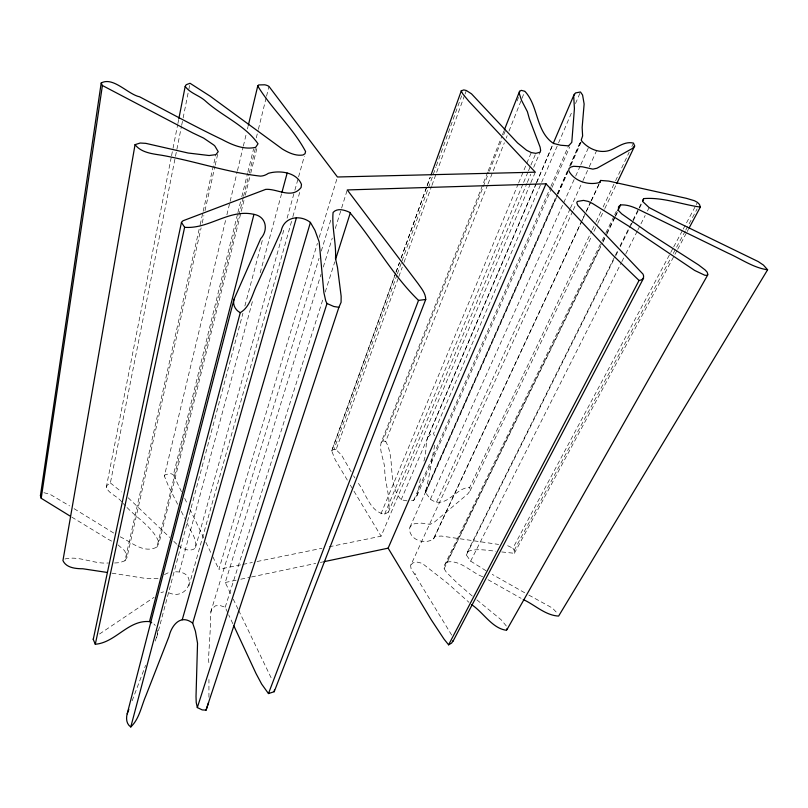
<?xml version="1.0" encoding="UTF-8"?>
<svg xmlns="http://www.w3.org/2000/svg" width="808" height="808" viewBox="0 0 808 808"><rect width="100%" height="100%" fill="white"/><g stroke="black" fill="none" stroke-linecap="round" stroke-linejoin="round"><path stroke-width="0.61" stroke-dasharray="4.04 3.03" d="M208.929 697.203L208.939 679.498M157.59 630.321L157.51 633.906L155.257 641.057M434.724 445.299C431.512 460.479 429.543 476.377 425.574 491.173L425.624 492.638L430.401 499.213C445.814 510.464 455.389 487.436 469.711 487.406L591.739 230.906M227.664 612.636L225.21 607.212L220.231 605.596L215.473 605.798L211.544 609.293L210.292 615.656L210.353 627.725L208.504 659.005L209.04 664.711M581.77 221.261L433.623 538.855C425.23 544.683 411.03 540.734 409.404 529.795L409.959 527.2L411.676 525.19L414.322 523.796L421.564 523.13L430.088 524.341L433.745 522.675L467.832 493.88L470.165 490.688L469.711 487.406M168.791 592.779C188.294 601.637 199.859 570.832 174.871 571.832M472.246 596.031L457.49 583.285L446.258 572.115L444.127 568.701L444.935 564.398L601.455 241.925M420.392 478.76L417.534 494.385L413.646 500.435L411.565 500.627M121.634 501.819C117.483 496.001 108.999 494.082 106.282 487.305L171.316 156.944M171.559 155.712L172.771 149.52M173.023 148.288L177.649 124.775M177.891 123.543L178.861 118.594M106.282 487.305L107.232 485.154L110.373 482.942L175.245 157.52M175.488 156.277L181.416 126.583M181.659 125.351L182.891 119.16M183.133 117.928L188.567 90.698M188.809 89.466L190.042 83.275M487.648 172.306L381.214 442.309C378.831 451.662 384.679 460.459 384.729 469.731C384.85 483.891 391.183 498.122 388.406 512.151L384.638 514.12C369.468 511.828 366.064 492.617 357.449 482.164M114.585 562.994L119.594 562.661L124.947 560.772L199.869 226.028M200.142 224.796L202.899 212.494M203.172 211.262L215.837 154.651M124.947 560.772L127.068 557.116L201.111 227.856M202.212 222.937L203.868 215.564M204.98 210.656L214.918 166.418M215.201 165.196L217.958 152.904M423.907 461.045C426.594 453.298 425.301 444.854 427.786 437.179L536.169 183.406M177.629 504.243L168.428 486.032L164.367 476.074L225.735 219.695M226.907 214.787L229.846 202.525M230.139 201.293L237.188 171.852M237.481 170.629L243.056 147.319M243.349 146.097L246.288 133.825M247.46 128.916L248.046 126.462M181.487 491.698L173.387 474.882L237.602 213.847M237.906 212.625L240.612 201.596M241.824 196.697L247.551 173.407M247.854 172.185L253.581 148.904M256.288 137.875L258.106 130.522M258.398 129.29L266.246 97.425M266.539 96.203L268.953 86.395M120.16 536.815C131.542 542.097 143.4 553.894 156.893 547.097L243.269 197.465M243.561 196.243L249.005 174.245M249.308 173.023L255.641 147.349M156.893 547.097L159.115 542.724L244.067 200.071M245.289 195.183L250.44 174.377M250.743 173.154L256.813 148.672M177.942 545.319C182.265 548.723 188.345 551.551 193.779 549.188L195.496 547.481C197.425 538.582 189.829 530.715 187.002 522.695M156.621 637.542L242.925 313.272M244.874 305.959L262.721 238.905M164.367 476.074L165.206 474.69L170.094 473.639A4.343 3.07 12 0 1 173.387 474.882M179.356 571.721L252.975 299.475M260.206 272.74L281.578 193.738M195.496 547.481L284.406 227.866M287.103 218.14L294.546 191.405M294.88 190.193L298.263 178.043M298.596 176.821L304.343 156.166M188.89 585.972L292.526 217.897M292.87 216.675L299.707 192.385M240.562 564.873L218.877 569.297L317.392 243.38M319.221 237.35L337.098 178.204M572.721 211.201L410.605 565.64L411.06 568.569L451.854 635.361M210.676 612.151L319.059 258.257M321.281 251.046L331.603 217.342M230.553 593.526L225.24 582.497L321.049 274.235M323.301 267.014L332.28 238.108M335.28 228.472L341.269 209.211M341.643 208.01L347.248 189.941M225.21 607.212L323.321 298M325.23 291.991L334.764 261.913M347.299 480.083L335.3 459.964L331.704 450.904L395.607 273.256M396.041 272.064L399.445 262.59M401.152 257.853L426.715 186.799M427.139 185.608L430.119 177.326M331.704 450.904L395.627 273.407M396.051 272.215L399.475 262.711M401.182 257.964L426.826 186.688M427.25 185.497L430.24 177.184M331.947 450.389L333.997 449.359L396.96 274.983M397.385 273.791L401.667 261.933M402.101 260.742L435.936 167.024M436.36 165.842L461.641 95.849M351.126 471.771L341.562 455.116L336.067 449.682L398.405 277.8M398.829 276.619L402.273 267.135M403.99 262.388L431.502 186.527M431.937 185.345L436.239 173.488M436.663 172.296L464.61 95.253M465.044 94.061L466.327 90.506M486.062 570.761L470.63 561.126L466.368 555.025L467.691 551.47L614.989 256.106M132.159 700.748L145.602 665.348M488.113 171.134L501.99 135.916M502.455 134.744L503.839 131.219M381.214 442.309L382.83 440.885L488.86 172.417M489.325 171.246L501.829 139.592M503.677 134.906L505.535 130.219M517.11 100.909L518.494 97.394M407.05 500.869L401.162 499.768C386.719 483.527 395.829 459.106 385.709 441.441L487.598 184.961M488.062 183.79L504.354 142.794M506.212 138.107L507.141 135.764M509 131.088L521.564 99.465M522.029 98.293L524.816 91.264M433.623 538.855L434.664 536.451L441.38 536.047L498.647 544.43M380.942 513.858L518.17 184.032M518.655 182.861L531.26 152.561M384.638 514.12L523.13 183.608M523.624 182.446L528.008 171.973M528.493 170.811L530.452 166.155M530.937 164.994L535.815 153.348M388.406 512.151L526.856 183.557M527.351 182.396L530.775 174.265M533.704 167.306L540.067 152.207M530.371 183.78L381.093 536.209L353.359 490.163M530.866 182.618L535.28 172.185M536.663 182.254L552.5 145.167M401.162 499.768L536.037 184.022M536.532 182.861L553.389 143.39M434.401 435.764L433.563 433.492L541.138 183.436M541.633 182.275L558.065 144.077M558.56 142.915L572.508 110.504M575.498 103.555L580.477 91.981M413.646 500.435L550.44 187.446M550.945 186.294L568.862 145.107M416.968 495.769L551.551 188.537M552.056 187.385L569.771 146.955M425.574 491.173L555.288 198.455M557.328 193.849L567.549 170.801M569.59 166.185L581.336 139.683M409.959 527.2L557.207 195.142M557.53 194.122L568.448 169.771M570.297 165.337L581.528 139.996M425.624 492.638L557.611 195.142M558.126 193.991L567.842 172.084M570.913 165.165L581.659 140.956M430.401 499.213L575.165 177.245M575.68 176.094L580.336 165.741M580.851 164.59L588.608 147.349M436.583 502.041L569.913 209.282M570.428 208.131L582.457 181.719M582.982 180.578L588.729 167.943M589.254 166.802L596.577 150.722M573.246 210.06L575.862 204.333M434.159 537.532L590.709 201.869M591.113 200.99L599.758 182.467M582.305 220.109L585.497 213.262M586.032 212.12L590.83 201.838M591.365 200.697L599.889 182.416M592.274 229.765L595.526 222.927M596.072 221.786L600.95 211.524M603.121 206.959L615.05 181.881M615.595 180.739L629.159 152.237M631.866 146.541L633.492 143.117M470.165 490.688L591.779 235.875M593.951 231.32L597.203 224.503M597.748 223.362L604.263 209.706M604.808 208.575L616.211 184.678M602.01 240.794L605.313 233.987M605.869 232.845L614.13 215.817M614.686 214.675L616.332 211.272M444.935 564.398L446.996 562.055L600.758 245.763M602.96 241.228L606.273 234.421M606.818 233.29L614.535 217.423M615.09 216.281L617.292 211.746M444.127 568.701L602.394 243.329M602.95 242.188L606.253 235.391M606.808 234.259L615.08 217.251M615.625 216.12L618.383 210.444M615.545 254.974L617.797 250.47M620.049 245.955L632.411 221.16M632.977 220.029L638.593 208.757M639.158 207.626L641.411 203.121M466.368 555.025L615.151 256.894M615.716 255.772L617.969 251.248M620.221 246.733L630.371 226.412M630.927 225.281L632.624 221.887M633.189 220.766L642.764 201.566M470.63 561.126L621.291 262.772M621.857 261.651L625.271 254.894M625.836 253.773L637.209 231.25M637.775 230.129L645.168 215.494M647.44 210.989L649.147 207.606M501.738 551.945L514.373 553.288L514.201 550.349L512.888 548.208L670.165 253.54M670.751 252.429L673.125 247.985M673.721 246.874L682.629 230.189M683.215 229.078L695.678 205.727M696.274 204.616L697.466 202.394M514.201 550.349L670.903 257.853M673.276 253.409L685.194 231.169M685.79 230.058L697.112 208.918M514.373 553.288L677.084 250.369M677.68 249.258L686.628 232.613M687.224 231.502L688.416 229.28M410.858 564.812L413.1 562.863L416.655 562.004L422.13 563.297L447.895 583.507L468.963 602.334M427.786 437.179L430.947 434.199L433.563 433.492M99.505 634.007L154.065 597.314M164.499 574.559L169.175 572.317M64.953 559.005C79.053 555.389 93.819 564.317 108.373 562.974M160.923 592.708L163.549 591.83M467.691 551.47C476.71 548.198 486.487 550.339 495.769 551.197M446.996 562.055C460.348 559.601 471.125 572.458 482.74 576.74M225.24 582.497L236.088 580.205M240.855 579.205L249.197 577.447M251.53 576.952L315.706 563.428M320.372 562.449L322.705 561.954M242.915 564.398L252.359 562.469M257.085 561.51L321.917 548.279M329.24 546.784L380.952 536.229M158.035 578.71L146.399 578.558L111.767 573.135M43.935 492.698L50.177 494.385L69.549 505.879M333.997 449.359L336.067 449.682M382.83 440.885L385.709 441.441M507.707 545.703L512.888 548.208M111.605 541.107L108.575 539.491A149.096 117.19 -0.5 0 0 105.373 537.552L71.447 516.898M528.836 595.092L552.389 608.02L557.51 613.444M524.685 592.769L492.254 574.387M488.042 579.72L521.089 598.324M113.675 533.038L71.619 507.161M110.373 482.942L121.533 491.921M118.089 544.966L124.078 550.187A12.524 9.464 7.9 0 1 124.927 551.298L127.068 557.116M476.932 599.92L501.202 619.817L506.939 626.735M127.018 507.525C137.936 518.877 153.177 527.553 159.115 542.724M128.179 497.779L169.72 537.461M173.831 541.39L177.124 544.531M123.169 503.455L125.482 505.899M153.944 624.008L155.237 625.483M414.948 573.448L415.817 574.862M353.621 475.912L354.894 477.993M350.329 485.113L352.753 489.143M181.295 511.403L184.911 518.534M184.719 498.415L187.749 504.687M189.769 508.878L203.778 537.946M205.888 542.34L211.252 553.47M212.868 556.813L218.877 569.297M233.249 599.132L238.138 609.272M238.683 610.414L271.084 677.73M232.835 623.705L228.674 614.837"/><path stroke-width="1.21" d="M616.746 183.547L634.664 146.006L633.492 143.117C624.412 140.844 617.16 147.925 609.08 150.581C598.981 153.49 588.214 148.753 581.659 140.956L581.336 139.683L582.619 135.986L582.144 127.462L584.134 104.01L582.578 95.031L580.477 91.981L575.488 92.95L573.69 95.768L574.417 108.636L571.791 142.339L568.62 145.874L560.722 145.238L553.389 143.39C535.421 131.229 538.673 105.888 524.816 91.264L521.271 90.355L519.574 91.304L519.322 93.617L521.574 100.434L527.392 111.676L529.442 118.998L540.108 147.127L540.643 150.51L540.067 152.207L535.815 153.348L531.26 152.561L526.594 150.258L517.554 142.905L471.508 93.849L466.327 90.506L463.782 89.92L461.227 90.87L462.721 93.839L468.913 101.323L535.28 172.185L337.461 176.992L268.953 86.395A5.636 2.535 16 0 0 264.681 84.8L258.661 84.931L257.742 85.991C271.69 109.06 292.94 127.644 305.576 151.51L305.02 153.732L303.03 154.995C295.698 156.197 288.517 152.752 282.396 149.056L210.09 96.132L190.042 83.275L186.224 84.699L185.194 86.416C190.244 93.526 199.909 95.506 206.08 101.586C222.705 116.392 245.046 125.28 258.025 143.784L255.641 147.349C243.683 149.995 232.371 144.965 222.079 139.521C194.122 126.159 166.963 111.221 139.552 96.778C128.018 94.395 113.14 76.356 101.202 82.992L40.44 495.567L41.218 498.284L70.397 516.251M233.916 625.958L256.025 673.529L261.661 684.093L268.458 693.557L274.205 691.719L274.397 689.992M101.202 82.992L102.404 85.507L188.395 130.664A203.626 108.575 10.7 0 1 192.698 132.906L203.555 138.057L213.706 144.955A16.645 8.221 14.3 0 1 214.918 146.097L218.231 151.682L215.837 154.651L209.09 155.52L188.102 153.015L145.763 143.349L140.168 143.026L135.047 144.662C141.168 152.672 152.399 153.803 161.691 155.257C194.799 161.055 227.038 172.427 260.469 176.124C263.347 176.033 266.004 174.952 268.357 173.336C279.568 170.034 296.688 172.185 301.475 184.416L301.081 187.527C291.668 199.515 277.316 188.446 265.711 189.375L183.002 220.776L181.467 222.382L184.618 227.3C208.797 229.361 229.401 208.605 253.954 214.362C266.589 216.605 268.408 230.3 260.711 238.653L234.037 299.223C232.431 304.616 235.33 310.191 240.259 312.666C250.369 306.828 252.268 293.829 257.227 284.194L281.134 231.169C283.79 216.988 299.778 214.14 310.413 222.422L314.979 230.401L319.18 241.946L323.856 292.446L325.776 301.031L327.008 303.495L333.775 306.484L338.895 307.303L341.087 302.313L341.148 296.243L337.491 267.458L335.492 258.499C336.381 243.117 331.674 227.543 333.098 212.423C337.411 207.707 344.602 209.999 349.632 212.342C373.67 240.41 391.739 274.407 418.524 300.394L425.725 299.475C425.705 293.233 421.21 288.193 417.857 283.315L347.248 189.941L546.016 183.82L612.484 254.793L639.047 280.457C642.703 280.265 644.734 277.417 643.057 274.175L577.861 205.434L576.76 202.747L577.377 201.455L583.507 200.394L588.254 201.414L592.617 203.545L630.23 227.099L694.688 270.458L704.859 275.265L707.333 275.316L707.848 274.427L707.151 272.134L705.192 269.993L698.637 264.974L648.279 232.674L621.655 213.817L618.383 210.444L618.544 206.727L620.595 204.949C630.765 204.212 639.805 210.454 648.774 214.393L728.21 253.207C741.168 258.924 753.329 267.812 767.6 269.781L558.611 616.08C545.299 615.393 534.957 604.889 523.231 599.526M41.218 498.284L102.404 85.507M208.565 702.627L206.05 710.151L202.202 709.899L197.324 707.566L196.213 702.405L196.021 696.385L197.536 643.239L195.435 631.26L192.688 623.16L310.413 222.422M135.047 144.662L62.943 560.59C66.256 567.923 75.72 568.731 82.8 568.761L107.323 572.468M234.037 299.223L127.189 713.848C125.917 718.464 126.391 724.12 130.785 726.958C139.451 718.766 141.319 706.131 145.945 695.567L169.034 636.371C171.639 625.23 180.719 613.737 192.688 623.16M178.861 118.594L185.194 86.416M151.732 622.806L149.51 621.605C128.209 619.685 115.595 642.663 95.293 644.249L93.253 639.391L181.467 222.382M95.293 644.249L184.618 227.3M248.349 125.24L257.742 85.991M149.51 621.605L253.954 214.362M130.785 726.958L240.259 312.666M281.901 192.526L287.163 173.074M546.016 183.82L388.133 548.167L431.23 619.746L444.006 639.077L448.612 644.814L451.662 643.057L453.147 640.512M182.254 619.736L296.455 217.635M93.253 639.391L93.516 638.492M689.012 228.169L700.334 207.09C681.457 204.464 662.873 197.031 643.653 198.606L642.764 201.566L649.147 207.606L678.094 222.604L758.227 261.58L763.429 265.075L767.6 269.781M335.532 259.509L350.419 212.585M197.324 707.566L327.008 303.495M471.508 604.596C483.204 612.151 492.133 628.493 506.454 630.27L507.091 628.543M206.05 710.151L338.895 307.303M431.098 174.811L461.439 90.476M40.44 495.567L40.733 494.769M127.189 713.848L128.856 709.464M268.458 693.557L418.524 300.394M274.205 691.719L425.725 299.475M504.303 130.048L519.574 91.304M553.49 142.854L574.276 94.183M700.334 207.09L699.496 204.474L697.466 202.394L694.466 200.738L686.447 198.344L608.778 181.093L600.697 180.447L599.889 182.416C588.749 185.699 574.458 181.467 568.751 170.811L568.963 168.619L570.68 167.115L573.64 166.297L582.315 166.802L592.88 169.145L596.991 168.226L632.502 148.399L634.664 146.006M599.627 182.729L600.697 180.447M617.847 210.615L620.595 204.949M642.532 200.869L643.653 198.606M448.612 644.814L639.047 280.457M452.844 641.572L643.643 278.053M506.879 629.765L707.747 274.912M323.867 561.712L388.133 548.167"/></g></svg>
